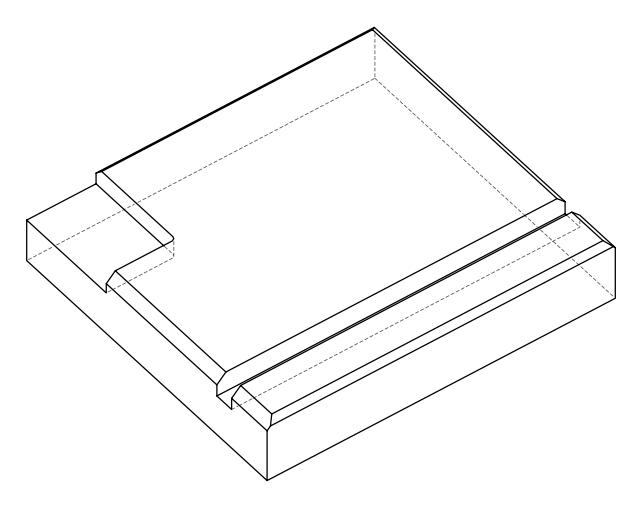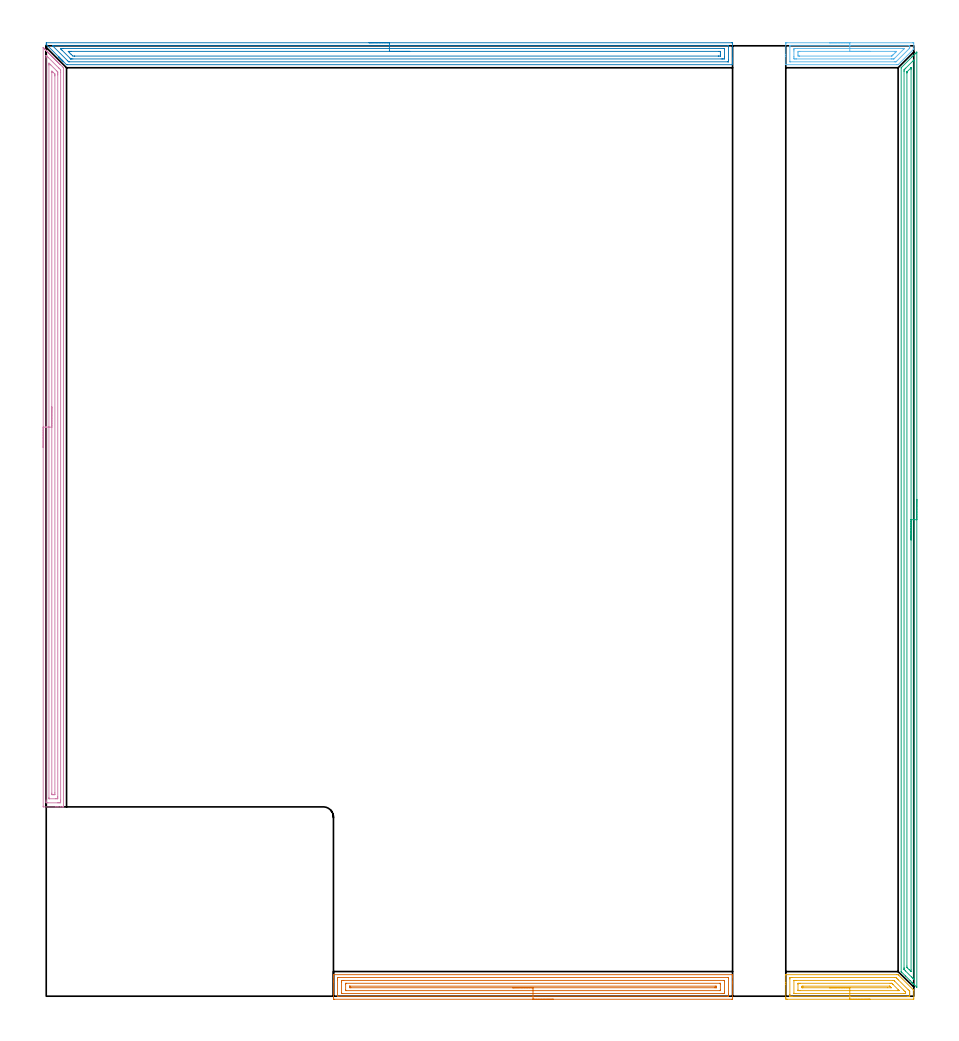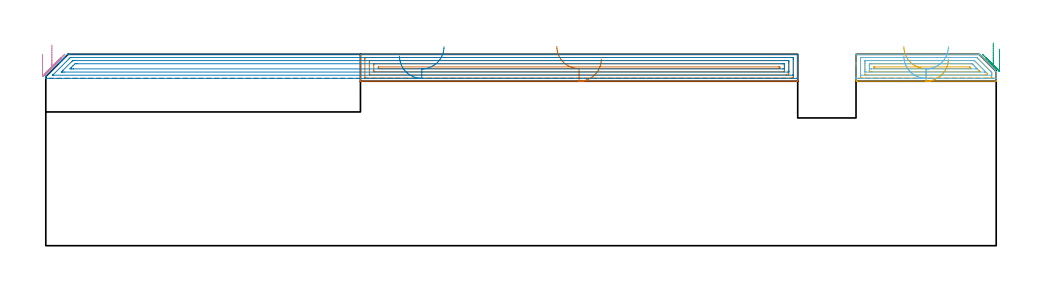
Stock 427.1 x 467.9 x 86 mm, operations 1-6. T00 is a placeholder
(PLAN: 8 operations, 2 tool changes, 127.6 min)
(1 AREA_MILL | FG_CHAMFER_SURFACE | UGT0205_001 | 8.06 min | 15346 mm3)
(2 AREA_MILL_1 | FG_CHAMFER_SURFACE_1 | UGT0205_001 | 10.93 min | 20045 mm3)
(3 AREA_MILL_2 | FG_CHAMFER_SURFACE_2 | UGT0205_001 | 11.09 min | 13868 mm3)
(4 AREA_MILL_3 | FG_CHAMFER_SURFACE_3 | UGT0205_001 | 12.03 min | 18654 mm3)
(5 AREA_MILL_4 | FG_CHAMFER_SURFACE_4 | UGT0205_001 | 2.62 min | 4835 mm3)
(6 AREA_MILL_5 | FG_CHAMFER_SURFACE_5 | UGT0205_001 | 2.19 min | 3795 mm3)
(7 MILL_CORNER_NOTCH_RECTANGULAR | CORNER_NOTCH_RECTANGULAR | NXT0201_009 | Follow Part, ap 2, ae 75% | 68.37 min | 340415 mm3)
(8 MILL_RECTANGULAR_SLOT | SLOT_RECTANGULAR | UGT0201_136 | Follow Part, ap 5, ae 75% | 12.36 min | 348935 mm3)
(TOOL UGT0205_001 | Chamfer Mill 20 x 3 x 45 deg. | D20 FL50 Z2)
(TOOL NXT0201_009 | ENDMILL 8mm [2P460-0800-NA 1630] | D8 FL26 Z6)
(TOOL UGT0201_136 | Carbide End Mill 20.0 | D20 FL30 Z4)
(OP 1 AREA_MILL)
G17 G21 G94 G90
T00 M6
G54
G17 G0 G90 X249.65 Y-1.5 S1061 M3
G43 Z96. H0
Z83.9
G94 G1 X249.612 Z83.028 F250.
X249.498 Z82.163
X249.309 Z81.312
X249.047 Z80.48
X248.713 Z79.674
X248.31 Z78.9
X247.842 Z78.164
X247.31 Z77.472
X246.721 Z76.829
X246.078 Z76.239
X245.386 Z75.708
X244.65 Z75.24
X243.876 Z74.837
X243.07 Z74.503
X242.238 Z74.241
X241.386 Z74.052
X240.522 Z73.938
X239.65 Z73.9
X141.996
X141.631 Y-1.496 Z73.902
X141.41 Y-1.493 Z73.905
X141.406 Y-1.138 Z74.259
X141.4 Y-0.553 Z74.844
Y6.738 Z82.132
Y7.317 Z82.714
Y7.613 Z83.009
Y9.363 Z84.757
Y9.954 Z85.353
Y10.238 Z85.637
Y10.356 Z85.755
X141.403 Y10.48 Z85.873
X141.41 Y10.598 Z85.988
X141.551 Y10.6 Z86.
X337.749
X337.89 Y10.598 Z85.988
X337.897 Y10.48 Z85.873
X337.9 Y10.355 Z85.754
Y9.954 Z85.353
Y9.363 Z84.757
Y7.317 Z82.714
Y6.738 Z82.132
Y6.152 Z81.548
Y-1.138 Z74.259
X337.896 Y-1.432 Z73.965
X337.89 Y-1.492 Z73.905
X337.828 Y-1.499 Z73.899
X337.303 Y-1.5 Z73.9
X239.65
Y-0.086 Z75.314
X143.78
X143.599 Y-0.085 Z75.315
X143.442 Y-0.081 Z75.319
X143.411 Y-0.079 Z75.321
X143.405 Y-0.058 Z75.342
X143.403 Y-0.033 Z75.367
X143.4 Y0.11 Z75.51
Y7.985 Z83.385
X143.403 Y8.488 Z83.888
X143.409 Y8.852 Z84.252
X143.434 Y9.179 Z84.579
X143.78 Y9.183 Z84.583
X143.961 Y9.185 Z84.585
X335.52
X335.701
X335.858 Y9.181 Z84.581
X335.889 Y9.179 Z84.579
X335.895 Y9.158 Z84.558
X335.897 Y9.133 Z84.533
X335.9 Y8.99 Z84.39
Y1.114 Z76.514
X335.897 Y0.612 Z76.012
X335.891 Y0.248 Z75.648
X335.866 Y-0.079 Z75.321
X335.52 Y-0.084 Z75.316
X335.339 Y-0.085 Z75.315
X239.65 Y-0.086 Z75.314
Y1.328 Z76.728
X145.725 Y1.329 Z76.729
X145.564 Y1.331 Z76.731
X145.412 Y1.335 Z76.735
X145.405 Y1.487 Z76.887
X145.401 Y1.647 Z77.047
X145.4 Y6.898 Z82.298
X145.406 Y7.613 Z83.013
X145.409 Y7.764 Z83.164
X145.564 Y7.767 Z83.167
X146.294 Y7.771 Z83.171
X146.456
X333.575
X333.736 Y7.769 Z83.169
X333.888 Y7.765 Z83.165
X333.895 Y7.613 Z83.013
X333.899 Y7.453 Z82.853
X333.9 Y2.202 Z77.602
X333.894 Y1.487 Z76.887
X333.891 Y1.335 Z76.735
X333.736 Y1.333 Z76.733
X333.006 Y1.329 Z76.729
X332.844 Y1.328 Z76.728
X239.65
Y2.743 Z78.143
X147.851
X147.523 Y2.744 Z78.144
X147.465 Y2.746 Z78.146
X147.41 Y2.749 Z78.149
X147.407 Y2.831 Z78.231
X147.4 Y3.185 Z78.585
Y3.237 Z78.637
Y5.863 Z81.263
X147.403 Y6.274 Z81.674
X147.406 Y6.325 Z81.725
X147.409 Y6.346 Z81.746
X147.434 Y6.35 Z81.75
X147.567 Y6.354 Z81.754
X147.736 Y6.357 Z81.757
X331.449
X331.777 Y6.356 Z81.756
X331.835 Y6.354 Z81.754
X331.89 Y6.351 Z81.751
X331.893 Y6.269 Z81.669
X331.9 Y5.914 Z81.314
Y5.863 Z81.263
Y3.237 Z78.637
X331.897 Y2.826 Z78.226
X331.894 Y2.775 Z78.175
X331.891 Y2.754 Z78.154
X331.866 Y2.75 Z78.15
X331.733 Y2.745 Z78.145
X331.564 Y2.743 Z78.143
X239.65
Y4.157 Z79.557
X149.977
X149.592 Y4.162 Z79.562
X149.41 Y4.165 Z79.565
X149.408 Y4.271 Z79.671
X149.404 Y4.72 Z80.12
X149.41 Y4.911 Z80.311
X149.416 Y4.937 Z80.337
X149.433 Y4.939 Z80.339
X149.484 Y4.941 Z80.341
X149.586 Y4.942 Z80.342
X329.323 Y4.943 Z80.343
X329.708 Y4.938 Z80.338
X329.89 Y4.935 Z80.335
X329.892 Y4.829 Z80.229
X329.899 Y4.377 Z79.777
Y4.244 Z79.644
X329.898 Y4.201 Z79.601
X329.894 Y4.175 Z79.575
X329.891 Y4.165 Z79.565
X329.877 Y4.164 Z79.564
X329.678 Y4.16 Z79.56
X329.277 Y4.157 Z79.557
X329.232
X239.65
X238.778 Z79.595
X237.913 Z79.709
X237.062 Z79.898
X236.23 Z80.16
X235.424 Z80.494
X234.65 Z80.897
X233.914 Z81.365
X233.222 Z81.896
X232.579 Z82.486
X231.99 Z83.129
X231.458 Z83.821
X230.99 Z84.557
X230.587 Z85.331
X230.253 Z86.137
X229.991 Z86.969
X229.802 Z87.82
X229.688 Z88.685
X229.65 Z89.557
G0 Z96.
M5
M2
(OP 2 AREA_MILL_1)
G17 G21 G94 G90
T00 M6
G54
G17 G0 G90 X158.95 Y469.4 S1061 M3
G43 Z96. H0
Z85.2
G94 G1 X158.988 Z84.328 F250.
X159.102 Z83.464
X159.291 Z82.612
X159.553 Z81.78
X159.887 Z80.974
X160.29 Z80.2
X160.758 Z79.464
X161.29 Z78.772
X161.879 Z78.129
X162.522 Z77.54
X163.214 Z77.008
X163.95 Z76.54
X164.724 Z76.137
X165.53 Z75.803
X166.362 Z75.541
X167.214 Z75.352
X168.078 Z75.238
X168.95 Z75.2
X337.286
X337.656 Y469.396 Z75.203
X337.89 Y469.392 Z75.206
X337.9 Y469.154 Z75.444
Y461.783 Z82.811
Y461.228 Z83.368
Y460.897 Z83.699
Y460.342 Z84.254
Y460.01 Z84.585
Y458.991 Z85.608
X337.892 Y458.629 Z85.963
X337.89 Y458.603 Z85.988
X337.733 Y458.6 Z86.
X10.437
X9.999 Y458.606 Z85.992
X9.926 Y458.673 Z85.925
X8.588 Y460.01 Z84.586
X8.529 Y460.071 Z84.528
X8.353 Y460.246 Z84.353
X8.293 Y460.306 Z84.291
X8.235 Y460.364 Z84.235
X8.055 Y460.544 Z84.055
X7.997 Y460.601 Z83.995
X7.942 Y460.658 Z83.941
X7.758 Y460.842 Z83.757
X7.702 Y460.897 Z83.7
X7.648 Y460.951 Z83.648
X7.46 Y461.139 Z83.46
X7.406 Y461.192 Z83.404
X7.355 Y461.245 Z83.354
X7.162 Y461.437 Z83.162
X7.111 Y461.488 Z83.109
X7.061 Y461.538 Z83.061
X6.865 Y461.735 Z82.864
X6.815 Y461.783 Z82.814
X6.768 Y461.831 Z82.767
X6.567 Y462.032 Z82.567
X6.52 Y462.079 Z82.518
X6.475 Y462.125 Z82.474
X6.269 Y462.33 Z82.269
X6.224 Y462.375 Z82.223
X6.181 Y462.418 Z82.181
X5.972 Y462.628 Z81.971
X0.316 Y468.284 Z76.315
X0.165 Y468.433 Z76.164
X0.018 Y468.584 Z76.014
X0.003 Y468.608 Z75.99
X0. Y468.655 Z75.944
Y468.668 Z75.93
Y469.391 Z75.205
X0.106 Y469.4 Z75.2
X168.95
Y467.986 Z76.614
X335.5
X335.723 Y467.984 Z76.616
X335.832 Y467.982 Z76.618
X335.879 Y467.979 Z76.621
X335.89 Y467.95 Z76.65
X335.894 Y467.847 Z76.753
X335.899 Y467.594 Z77.006
X335.9 Y460.897 Z83.703
X335.898 Y460.502 Z84.098
X335.89 Y460.104 Z84.496
X335.88 Y460.021 Z84.579
X335.833 Y460.018 Z84.582
X335.723 Y460.016 Z84.584
X335.5 Y460.014 Z84.586
X11.33
X11.104 Y460.019 Z84.581
X11.053 Y460.021 Z84.579
X10.928 Y460.134 Z84.466
X10.729 Y460.326 Z84.274
X10.437 Y460.613 Z83.987
X3.293 Y467.757 Z76.843
X3.163 Y467.89 Z76.71
X3.142 Y467.915 Z76.685
X3.094 Y467.979 Z76.621
X3.293 Y467.986 Z76.614
X3.297
X168.95
Y466.572 Z78.028
X333.357 Y466.571 Z78.029
X333.714 Y466.57 Z78.03
X333.833 Y466.568 Z78.032
X333.875 Y466.565 Z78.035
X333.89 Y466.563 Z78.037
X333.893 Y466.523 Z78.077
X333.897 Y466.401 Z78.199
X333.899 Y466.216 Z78.384
X333.9 Y466.032 Z78.568
Y462.486 Z82.114
X333.897 Y461.783 Z82.817
X333.895 Y461.604 Z82.996
X333.883 Y461.435 Z83.165
X333.714 Y461.433 Z83.167
X333.178 Y461.43 Z83.17
X332.821 Y461.429 Z83.171
X332.286 Y461.428 Z83.172
X13.116 Y461.429 Z83.171
X12.579 Y461.43 Z83.17
X12.223 Y461.433 Z83.167
X12.105 Y461.435 Z83.165
X12.069 Y461.442 Z83.158
X12.037 Y461.47 Z83.13
X11.971 Y461.532 Z83.068
X11.716 Y461.783 Z82.817
X7.758 Y465.741 Z78.859
X7.284 Y466.216 Z78.384
X7.13 Y466.375 Z78.225
X7.009 Y466.502 Z78.098
X6.957 Y466.565 Z78.035
X7.043 Y466.566 Z78.034
X7.402 Y466.57 Z78.03
X7.758 Y466.571 Z78.029
X8.293 Y466.572 Z78.028
X168.95
Y465.157 Z79.443
X331.209
X331.803 Y465.155 Z79.445
X331.87 Y465.152 Z79.448
X331.886 Y465.151 Z79.449
X331.89 Y465.136 Z79.464
X331.894 Y465.086 Z79.514
X331.898 Y464.881 Z79.719
X331.9 Y464.471 Z80.129
Y463.557 Z81.043
X331.897 Y463.127 Z81.473
X331.893 Y462.913 Z81.687
X331.89 Y462.861 Z81.739
X331.881 Y462.849 Z81.751
X331.856 Y462.847 Z81.753
X331.752 Y462.845 Z81.755
X331.035 Y462.843 Z81.757
X330.861
X14.009
X13.834 Y462.844 Z81.756
X13.116 Y462.85 Z81.75
X12.395 Y463.557 Z81.043
X12.223 Y463.726 Z80.874
X11.506 Y464.443 Z80.157
X11.33 Y464.62 Z79.98
X10.816 Y465.145 Z79.455
X11.33 Y465.154 Z79.446
X11.505 Y465.156 Z79.444
X12.223 Y465.157 Z79.443
X12.397
X168.95
X169.822 Z79.481
X170.686 Z79.595
X171.538 Z79.783
X172.37 Z80.046
X173.176 Z80.38
X173.95 Z80.782
X174.686 Z81.251
X175.378 Z81.782
X176.021 Z82.372
X176.61 Z83.015
X177.142 Z83.707
X177.61 Z84.443
X178.013 Z85.217
X178.347 Z86.022
X178.609 Z86.854
X178.798 Z87.706
X178.912 Z88.571
X178.95 Z89.443
G0 Z96.
M5
M2
(OP 3 AREA_MILL_2)
G17 G21 G94 G90
T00 M6
G54
G17 G0 G90 X428.6 Y244.6 S1061 M3
G43 Z96. H0
Z88.3
G94 G1 Y244.562 Z87.428 F250.
Y244.448 Z86.564
Y244.259 Z85.712
Y243.997 Z84.88
Y243.663 Z84.074
Y243.26 Z83.3
Y242.792 Z82.564
Y242.26 Z81.872
Y241.671 Z81.229
Y241.028 Z80.64
Y240.336 Z80.108
Y239.6 Z79.64
Y238.826 Z79.237
Y238.02 Z78.903
Y237.188 Z78.641
Y236.336 Z78.452
Y235.472 Z78.338
Y234.6 Z78.3
X428.599 Y4.526 Z78.301
X428.596 Y4.483
X428.589 Y4.409 Z78.303
X428.503 Y4.495 Z78.393
X428.428 Y4.571 Z78.47
X427.535 Y5.464 Z79.363
X427.373 Y5.624 Z79.522
X427.218 Y5.781 Z79.679
X427.088 Y5.911 Z79.81
X426.936 Y6.062 Z79.959
X426.79 Y6.209 Z80.107
X426.641 Y6.358 Z80.256
X426.499 Y6.499 Z80.397
X426.362 Y6.637 Z80.536
X426.195 Y6.804 Z80.703
X425.301 Y7.698 Z81.596
X423.069 Y9.931 Z83.83
X421.14 Y11.86 Z85.76
X420.932 Y12.07 Z85.965
X420.905 Y12.106 Z85.99
X420.9 Y12.164 Z86.
Y457.036
X420.905 Y457.095 Z85.99
X420.932 Y457.13 Z85.965
X421.14 Y457.34 Z85.759
X426.062 Y462.263 Z80.835
X426.195 Y462.396 Z80.703
X426.362 Y462.563 Z80.535
X426.499 Y462.701 Z80.397
X426.641 Y462.842 Z80.256
X426.79 Y462.991 Z80.107
X426.936 Y463.138 Z79.959
X427.416 Y463.616 Z79.484
X427.684 Y463.885 Z79.215
X427.81 Y464.012 Z79.086
X428.158 Y464.358 Z78.742
X428.35 Y464.55 Z78.55
X428.457 Y464.658 Z78.442
X428.581 Y464.778 Z78.317
X428.595 Y464.783 Z78.303
X428.599 Y464.778 Z78.299
X428.6 Y234.6 Z78.3
X427.186 Z79.714
X427.185 Y8.783 Z79.715
X427.184 Y8.591 Z79.716
X427.181 Y8.383 Z79.719
X427.179 Y8.295 Z79.721
X427.132 Y8.33 Z79.768
X426.862 Y8.591 Z80.038
X426.499 Y8.952 Z80.401
X425.965 Y9.484 Z80.935
X423.001 Y12.45 Z83.899
X422.403 Y13.057 Z84.497
X422.321 Y13.15 Z84.579
X422.319 Y13.233 Z84.581
X422.316 Y13.408 Z84.584
X422.314 Y13.759 Z84.586
Y13.951
X422.315 Y455.249 Z84.585
X422.319 Y455.946 Z84.581
X422.321 Y456.042 Z84.579
X422.403 Y456.143 Z84.497
X422.702 Y456.448 Z84.198
X423.001 Y456.751 Z83.899
X423.142 Y456.892 Z83.758
X426.499 Y460.249 Z80.401
X426.859 Y460.609 Z80.041
X426.963 Y460.711 Z79.937
X427.123 Y460.865 Z79.777
X427.179 Y460.917 Z79.721
X427.182 Y460.804 Z79.718
X427.185 Y460.609 Z79.715
Y460.422
X427.186 Y234.6 Z79.714
X425.772 Z81.128
X425.771 Y12.908 Z81.129
X425.767 Y12.164 Z81.133
X425.766 Y12.157 Z81.134
X425.743 Y12.164 Z81.157
X425.624 Y12.278 Z81.276
X424.842 Y13.057 Z82.058
X423.949 Y13.951 Z82.951
X423.876 Y14.027 Z83.024
X423.78 Y14.132 Z83.12
X423.735 Y14.197 Z83.165
X423.729 Y14.844 Z83.171
Y454.506
X423.73 Y454.657 Z83.17
X423.735 Y454.957 Z83.165
X423.738 Y455.027 Z83.162
X423.752 Y455.045 Z83.148
X423.787 Y455.085 Z83.113
X423.876 Y455.176 Z83.024
X423.912 Y455.213 Z82.988
X425.624 Y456.925 Z81.276
X425.679 Y456.98 Z81.221
X425.737 Y457.036 Z81.163
X425.753 Y457.044 Z81.147
X425.765 Y457.049 Z81.135
X425.767 Y457.036 Z81.133
X425.77 Y456.939 Z81.13
X425.771 Y456.886 Z81.129
X425.772 Y456.143 Z81.128
Y234.6
Y233.728 Z81.166
Y232.864 Z81.28
Y232.012 Z81.469
Y231.18 Z81.731
Y230.374 Z82.065
Y229.6 Z82.468
Y228.864 Z82.937
Y228.172 Z83.468
Y227.529 Z84.057
Y226.94 Z84.701
Y226.408 Z85.393
Y225.94 Z86.128
Y225.537 Z86.902
Y225.203 Z87.708
Y224.941 Z88.54
Y224.752 Z89.392
Y224.638 Z90.257
Y224.6 Z91.128
G0 Z96.
M5
M2
(OP 4 AREA_MILL_3)
G17 G21 G94 G90
T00 M6
G54
G17 G0 G90 X-1.5 Y270.15 S1061 M3
G43 Z96. H0
Z86.
G94 G1 Y270.188 Z85.128 F250.
Y270.302 Z84.263
Y270.491 Z83.412
Y270.753 Z82.58
Y271.087 Z81.774
Y271.49 Z81.
Y271.958 Z80.264
Y272.49 Z79.572
Y273.079 Z78.929
Y273.722 Z78.339
Y274.414 Z77.808
Y275.15 Z77.34
Y275.924 Z76.937
Y276.73 Z76.603
Y277.562 Z76.341
Y278.414 Z76.152
Y279.278 Z76.038
Y280.15 Z76.
Y466.85
X-1.495 Y467.073 Z76.003
X-1.493 Y467.082 Z76.005
X-1.473 Y467.073 Z76.026
X-1.141 Y466.741 Z76.359
X-0.944 Y466.546 Z76.552
X-0.877 Y466.478 Z76.622
X-0.716 Y466.317 Z76.783
X-0.648 Y466.25 Z76.848
X-0.579 Y466.18 Z76.92
X-0.421 Y466.022 Z77.078
X-0.352 Y465.954 Z77.144
X-0.282 Y465.882 Z77.218
X-0.127 Y465.727 Z77.372
X-0.056 Y465.657 Z77.441
X0.016 Y465.584 Z77.515
X0.168 Y465.432 Z77.667
X0.241 Y465.361 Z77.737
X0.314 Y465.286 Z77.813
X0.463 Y465.138 Z77.962
X0.537 Y465.065 Z78.033
X0.612 Y464.988 Z78.111
X0.757 Y464.843 Z78.257
X0.833 Y464.768 Z78.33
X0.91 Y464.69 Z78.409
X1.052 Y464.548 Z78.551
X1.13 Y464.472 Z78.626
X1.208 Y464.393 Z78.707
X1.347 Y464.253 Z78.846
X1.426 Y464.176 Z78.922
X1.506 Y464.095 Z79.005
X1.642 Y463.959 Z79.141
X1.722 Y463.88 Z79.218
X1.804 Y463.797 Z79.303
X1.936 Y463.664 Z79.436
X2.018 Y463.583 Z79.515
X2.101 Y463.499 Z79.601
X2.231 Y463.369 Z79.73
X2.315 Y463.287 Z79.811
X2.399 Y463.201 Z79.899
X2.526 Y463.074 Z80.025
X2.611 Y462.991 Z80.107
X2.697 Y462.903 Z80.197
X2.821 Y462.78 Z80.32
X2.907 Y462.694 Z80.403
X2.995 Y462.605 Z80.494
X3.115 Y462.485 Z80.615
X3.204 Y462.398 Z80.7
X3.293 Y462.307 Z80.792
X3.41 Y462.19 Z80.909
X3.5 Y462.102 Z80.996
X3.591 Y462.009 Z81.09
X3.705 Y461.895 Z81.204
X3.796 Y461.806 Z81.292
X3.889 Y461.712 Z81.388
X4. Y461.601 Z81.499
X4.093 Y461.509 Z81.589
X4.187 Y461.414 Z81.686
X4.294 Y461.306 Z81.794
X4.389 Y461.213 Z81.885
X4.484 Y461.116 Z81.984
X4.589 Y461.011 Z82.088
X4.685 Y460.917 Z82.181
X4.782 Y460.818 Z82.282
X4.884 Y460.717 Z82.383
X4.981 Y460.62 Z82.478
X5.08 Y460.52 Z82.58
X5.178 Y460.422 Z82.678
X5.278 Y460.324 Z82.774
X5.378 Y460.222 Z82.878
X5.473 Y460.127 Z82.973
X5.574 Y460.028 Z83.07
X5.676 Y459.924 Z83.176
X5.768 Y459.832 Z83.267
X5.87 Y459.731 Z83.366
X5.974 Y459.626 Z83.473
X6.063 Y459.538 Z83.562
X6.167 Y459.435 Z83.663
X6.272 Y459.328 Z83.771
X6.357 Y459.243 Z83.857
X6.463 Y459.139 Z83.959
X6.57 Y459.031 Z84.069
X6.652 Y458.948 Z84.152
X6.759 Y458.843 Z84.255
X6.867 Y458.733 Z84.367
X6.947 Y458.653 Z84.447
X7.056 Y458.546 Z84.552
X7.944 Y457.657 Z85.441
X8.06 Y457.541 Z85.558
X8.389 Y457.212 Z85.887
X8.41 Y457.19 Z85.907
X8.499 Y457.095 Z85.986
X8.5 Y456.647 Z86.
Y93.375
X8.497 Y93.21 Z85.988
X8.458 Y93.206 Z85.949
X8.064 Y93.2 Z85.563
X7.754 Z85.253
X7.056 Z84.551
X5.818 Z83.315
X5.278 Z82.772
X4.659 Z82.154
X-1.215 Z76.283
X-1.492 Y93.21 Z76.006
X-1.499 Y93.486 Z75.999
Y93.502
X-1.5 Y280.15 Z76.
X-0.086 Z77.414
Y462.009
X-0.084 Y462.903 Z77.416
X-0.083 Y462.931 Z77.417
X-0.056 Y463.194 Z77.444
X0.244 Y462.903 Z77.744
X0.833 Y462.317 Z78.333
X1.141 Y462.009 Z78.641
X6.167 Y456.983 Z83.667
X6.501 Y456.647 Z84.001
X7.056 Y456.083 Z84.556
X7.083 Y455.754 Z84.583
X7.084 Y455.725 Z84.584
X7.086 Y454.86 Z84.586
Y96.503
X7.085 Y95.61 Z84.585
X7.084 Y95.581 Z84.584
X7.056 Y95.21 Z84.556
X6.572 Y95.202 Z84.072
X6.167 Y95.201 Z83.667
X5.685 Y95.2 Z83.185
X0.833 Y95.201 Z78.333
X0.349 Y95.202 Z77.849
X-0.056 Y95.21 Z77.444
X-0.083 Y95.61 Z77.417
X-0.085 Y95.639 Z77.415
X-0.086 Y96.503 Z77.414
Y280.15
X1.328 Z78.828
X1.329 Y458.435 Z78.829
X1.33 Y458.829 Z78.83
X1.334 Y459.328 Z78.834
X1.335 Y459.349 Z78.835
X1.365 Y459.328 Z78.865
X1.722 Y458.977 Z79.222
X2.266 Y458.435 Z79.766
X4.947 Y455.754 Z82.447
X5.278 Y455.422 Z82.778
X5.557 Y455.14 Z83.057
X5.626 Y455.067 Z83.126
X5.658 Y455.031 Z83.158
X5.665 Y454.991 Z83.165
X5.667 Y454.86 Z83.167
X5.67 Y454.465 Z83.17
X5.671 Y453.967 Z83.171
X5.672 Y453.571 Z83.172
X5.671 Y98.291 Z83.171
X5.67 Y97.896 Z83.17
X5.665 Y97.397 Z83.165
X5.662 Y97.21 Z83.162
X5.471 Y97.203 Z82.971
X5.278 Y97.201 Z82.778
X4.585 Y97.2 Z82.085
X1.526 Y97.201 Z79.026
X1.396 Y97.204 Z78.896
X1.349 Y97.208 Z78.849
X1.334 Y97.213 Z78.834
X1.333 Y97.219 Z78.833
X1.33 Y97.265 Z78.83
X1.329 Y97.397 Z78.829
X1.328 Y97.793 Z78.828
Y280.15
X2.743 Z80.243
Y454.728
X2.744 Y454.86 Z80.244
X2.75 Y455.477 Z80.25
X3.389 Y454.86 Z80.889
X4.088 Y454.163 Z81.588
X4.185 Y454.063 Z81.685
X4.232 Y454.01 Z81.732
X4.251 Y453.986 Z81.751
X4.252 Y453.967 Z81.752
X4.257 Y453.205 Z81.757
Y453.073
Y100.078
X4.253 Y99.321 Z81.753
X4.251 Y99.217 Z81.751
X4.155 Y99.21 Z81.655
X3.937 Y99.205 Z81.437
X3.5 Y99.2 Z81.
X3.484 Z80.984
X3.058 Y99.204 Z80.558
X2.845 Y99.209 Z80.345
X2.749 Y99.214 Z80.249
X2.748 Y99.286 Z80.248
X2.743 Y99.945 Z80.243
Y280.15
Y281.022 Z80.281
Y281.886 Z80.394
Y282.738 Z80.583
Y283.57 Z80.846
Y284.376 Z81.179
Y285.15 Z81.582
Y285.886 Z82.051
Y286.578 Z82.582
Y287.221 Z83.172
Y287.81 Z83.815
Y288.342 Z84.507
Y288.81 Z85.243
Y289.213 Z86.016
Y289.547 Z86.822
Y289.809 Z87.654
Y289.998 Z88.506
Y290.112 Z89.371
Y290.15 Z90.243
G0 Z96.
M5
M2
(OP 5 AREA_MILL_4)
G17 G21 G94 G90
T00 M6
G54
G17 G0 G90 X405.6 Y-1.5 S1061 M3
G43 Z96. H0
Z83.9
G94 G1 X405.562 Z83.028 F250.
X405.448 Z82.163
X405.259 Z81.312
X404.997 Z80.48
X404.663 Z79.674
X404.26 Z78.9
X403.792 Z78.164
X403.26 Z77.472
X402.671 Z76.829
X402.028 Z76.239
X401.336 Z75.708
X400.6 Z75.24
X399.826 Z74.837
X399.02 Z74.503
X398.188 Z74.241
X397.336 Z74.052
X396.472 Z73.938
X395.6 Z73.9
X364.807
X364.608 Y-1.499 Z73.901
X364.11 Y-1.491 Z73.905
X364.104 Y-1.138 Z74.258
X364.1 Y-0.636 Z74.76
Y5.863 Z81.256
Y6.609 Z82.007
Y6.738 Z82.136
X364.101 Y10.495 Z85.893
X364.11 Y10.596 Z85.991
X364.165 Y10.6 Z86.
X418.623
X419.402 Y10.595 Z85.991
X419.508 Y10.492 Z85.89
X419.762 Y10.238 Z85.637
X426.887 Y3.114 Z78.511
X427.09 Y2.907 Z78.305
X427.1 Y2.861 Z78.259
Y-1.267 Z74.132
X427.099 Y-1.491 Z73.905
X426.852 Y-1.5 Z73.9
X395.6
Y-0.086 Z75.314
X367.085
X366.379 Y-0.084 Z75.316
X366.196 Y-0.082 Z75.318
X366.113 Y-0.079 Z75.321
X366.109 Y-0.053 Z75.347
X366.103 Y0.01 Z75.41
X366.1 Y0.612 Z76.012
Y0.888 Z76.288
X366.101 Y8.488 Z83.888
X366.102 Y8.761 Z84.161
X366.11 Y9.039 Z84.439
X366.123 Y9.179 Z84.579
X366.203 Y9.181 Z84.581
X366.379 Y9.184 Z84.584
X366.559 Y9.185 Z84.585
X367.264 Y9.186 Z84.586
X417.737 Y9.185 Z84.585
X417.917
X418.269 Y9.18 Z84.58
X418.353 Y9.179 Z84.579
X418.467 Y9.073 Z84.473
X418.623 Y8.925 Z84.325
X419.062 Y8.488 Z83.888
X419.508 Y8.042 Z83.442
X424.313 Y3.237 Z78.637
X424.821 Y2.728 Z78.128
X425. Y2.542 Z77.942
X425.087 Y2.451 Z77.851
X425.091 Y2.362 Z77.762
X425.098 Y2.089 Z77.489
X425.1 Y1.487 Z76.887
Y1.212 Z76.612
X425.099 Y0.612 Z76.012
X425.098 Y0.339 Z75.739
X425.09 Y0.061 Z75.461
X425.077 Y-0.079 Z75.321
X424.997 Y-0.081 Z75.319
X424.821 Y-0.084 Z75.316
X424.641 Y-0.085 Z75.315
X423.936 Y-0.086 Z75.314
X395.6
Y1.328 Z76.728
X369.035 Y1.329 Z76.729
X368.306 Y1.333 Z76.733
X368.15 Y1.335 Z76.735
X368.11 Y1.345 Z76.745
X368.104 Y1.438 Z76.838
X368.101 Y1.487 Z76.887
Y7.613 Z83.013
X368.102 Y7.66 Z83.06
X368.109 Y7.711 Z83.111
X368.119 Y7.765 Z83.165
X369.035 Y7.771 Z83.171
X416.691
X416.852
X417.012 Y7.769 Z83.169
X417.325 Y7.763 Z83.163
X417.482 Y7.613 Z83.013
X417.737 Y7.363 Z82.763
X422.165 Y2.936 Z78.336
X422.732 Y2.362 Z77.762
X423.05 Y2.039 Z77.439
X423.095 Y1.487 Z76.887
X423.097 Y1.44 Z76.84
X423.091 Y1.389 Z76.789
X423.081 Y1.335 Z76.735
X422.165 Y1.329 Z76.729
X395.6 Y1.328 Z76.728
Y2.743 Z78.143
X371.307
X370.806 Y2.744 Z78.144
X370.418 Y2.746 Z78.146
X370.162 Y2.75 Z78.15
X370.11 Y2.756 Z78.156
X370.106 Y2.854 Z78.254
X370.101 Y3.059 Z78.459
X370.1 Y5.863 Z81.263
X370.102 Y6.212 Z81.612
X370.106 Y6.299 Z81.699
X370.11 Y6.34 Z81.74
X370.116 Y6.351 Z81.751
X370.14 Y6.352 Z81.752
X370.308 Y6.355 Z81.755
X370.806 Y6.357 Z81.757
X371.191
X415.466
X415.966 Y6.356 Z81.756
X416.133 Y6.354 Z81.754
X416.265 Y6.35 Z81.75
X416.297 Y6.343 Z81.743
X416.324 Y6.32 Z81.72
X416.377 Y6.27 Z81.67
X416.789 Y5.863 Z81.263
X416.852 Y5.8 Z81.2
X419.414 Y3.237 Z78.637
X419.508 Y3.143 Z78.543
X419.8 Y2.845 Z78.245
X419.869 Y2.772 Z78.172
X419.888 Y2.748 Z78.148
X419.875 Y2.747 Z78.147
X419.814 Y2.745 Z78.145
X419.508 Y2.743 Z78.143
X419.123
X395.6
Y4.157 Z79.557
X372.532
X372.166 Y4.16 Z79.56
X372.122 Y4.163 Z79.563
X372.11 Y4.165 Z79.565
X372.107 Y4.18 Z79.58
X372.102 Y4.232 Z79.632
X372.101 Y4.281 Z79.681
X372.1 Y4.584 Z79.984
X372.102 Y4.701 Z80.101
X372.105 Y4.827 Z80.227
X372.11 Y4.928 Z80.328
X372.149 Y4.936 Z80.336
X372.622 Y4.943 Z80.343
X415.126 Y4.942 Z80.342
X415.224 Y4.938 Z80.338
X415.245 Y4.936 Z80.336
X415.294 Y4.896 Z80.296
X415.388 Y4.808 Z80.208
X415.523 Y4.678 Z80.078
X415.588 Y4.614 Z80.014
X415.966 Y4.231 Z79.631
X415.997 Y4.193 Z79.593
X415.966 Y4.164 Z79.564
X415.918 Y4.16 Z79.56
X415.876 Y4.159 Z79.559
X414.195 Y4.157 Z79.557
X395.6
X394.728 Z79.595
X393.864 Z79.709
X393.012 Z79.898
X392.18 Z80.16
X391.374 Z80.494
X390.6 Z80.897
X389.864 Z81.365
X389.172 Z81.896
X388.529 Z82.486
X387.94 Z83.129
X387.408 Z83.821
X386.94 Z84.557
X386.537 Z85.331
X386.203 Z86.137
X385.941 Z86.969
X385.752 Z87.82
X385.638 Z88.685
X385.6 Z89.557
G0 Z96.
M5
M2
(OP 6 AREA_MILL_5)
G17 G21 G94 G90
T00 M6
G54
G17 G0 G90 X385.6 Y469.4 S1061 M3
G43 Z96. H0
Z85.2
G94 G1 X385.638 Z84.328 F250.
X385.752 Z83.464
X385.941 Z82.612
X386.203 Z81.78
X386.537 Z80.974
X386.94 Z80.2
X387.408 Z79.464
X387.94 Z78.772
X388.529 Z78.129
X389.172 Z77.54
X389.864 Z77.008
X390.6 Z76.54
X391.374 Z76.137
X392.18 Z75.803
X393.012 Z75.541
X393.863 Z75.352
X394.728 Z75.238
X395.6 Z75.2
X426.592
X426.774 Y469.399 Z75.201
X427.035 Y469.395 Z75.205
X427.099 Y469.392 Z75.206
X427.1 Y466.476 Z78.122
X427.09 Y466.301 Z78.297
X427.041 Y466.241 Z78.359
X427.036 Y466.236 Z78.364
X419.508 Y458.708 Z85.892
X419.475 Y458.677 Z85.922
X419.395 Y458.606 Z85.991
X418.625 Y458.6 Z86.
X364.165
X364.11 Y458.605 Z85.993
X364.1 Y458.754 Z85.844
Y462.801 Z81.798
Y463.557 Z81.037
Y468.876 Z75.72
X364.103 Y469.257 Z75.338
X364.11 Y469.391 Z75.205
X364.244 Y469.399 Z75.199
X364.608 Y469.4 Z75.2
X395.6
Y467.986 Z76.614
X424.821
X425.04 Y467.98 Z76.62
X425.085 Y467.979 Z76.621
X425.092 Y467.949 Z76.651
X425.097 Y467.913 Z76.687
X425.099 Y467.874 Z76.726
X425.1 Y467.711 Z76.889
X425.097 Y467.103 Z77.497
X425.092 Y466.832 Z77.768
X425.082 Y466.744 Z77.856
X425.026 Y466.684 Z77.916
X424.821 Y466.472 Z78.128
X418.623 Y460.273 Z84.327
X418.489 Y460.144 Z84.456
X418.377 Y460.039 Z84.561
X418.34 Y460.021 Z84.579
X418.288 Y460.019 Z84.581
X418.178 Y460.017 Z84.583
X417.737 Y460.014 Z84.586
X366.379
X366.16 Y460.02 Z84.58
X366.115 Y460.021 Z84.579
X366.108 Y460.051 Z84.549
X366.103 Y460.087 Z84.513
X366.101 Y460.126 Z84.474
X366.1 Y467.382 Z77.218
X366.103 Y467.662 Z76.938
X366.108 Y467.848 Z76.752
X366.113 Y467.979 Z76.621
X366.159 Y467.981 Z76.619
X366.379 Y467.986 Z76.614
X395.6
Y466.572 Z78.028
X421.81 Y466.571 Z78.029
X422.021
X422.165 Y466.569 Z78.031
X422.429 Y466.565 Z78.035
X422.282 Y466.393 Z78.207
X422.165 Y466.264 Z78.336
X422.141 Y466.24 Z78.36
X417.684 Y461.783 Z82.817
X417.399 Y461.51 Z83.09
X417.319 Y461.435 Z83.165
X417.202 Y461.433 Z83.167
X416.852 Y461.43 Z83.17
X416.321 Y461.429 Z83.171
X415.966
X369.39
X369.035
X368.501 Y461.432 Z83.168
X368.15 Y461.436 Z83.165
X368.107 Y461.783 Z82.817
X368.102 Y461.831 Z82.769
X368.1 Y462.67 Z81.93
Y465.38 Z79.22
X368.103 Y466.216 Z78.384
X368.105 Y466.262 Z78.338
X368.15 Y466.564 Z78.036
X368.683 Y466.569 Z78.031
X369.921 Y466.572 Z78.028
X395.6
Y465.157 Z79.443
X417.91
X418.355 Y465.156 Z79.444
X418.482 Y465.154 Z79.446
X418.586 Y465.151 Z79.449
X418.534 Y465.092 Z79.508
X418.38 Y464.93 Z79.67
X418.259 Y464.808 Z79.792
X417.895 Y464.443 Z80.157
X416.93 Y463.478 Z81.122
X416.852 Y463.4 Z81.2
X416.484 Y463.038 Z81.562
X416.306 Y462.867 Z81.733
X416.274 Y462.85 Z81.75
X416.233 Y462.846 Z81.754
X416.144 Y462.844 Z81.756
X370.806 Y462.843 Z81.757
X370.632 Y462.844 Z81.756
X370.11 Y462.854 Z81.746
X370.101 Y463.376 Z81.224
Y464.443 Z80.157
X370.107 Y465.143 Z79.457
X370.806 Y465.155 Z79.445
X370.979 Y465.157 Z79.443
X395.6
X396.472 Z79.481
X397.336 Z79.595
X398.188 Z79.783
X399.02 Z80.046
X399.826 Z80.38
X400.6 Z80.782
X401.336 Z81.251
X402.028 Z81.782
X402.671 Z82.372
X403.26 Z83.015
X403.791 Z83.707
X404.26 Z84.443
X404.663 Z85.217
X404.997 Z86.022
X405.259 Z86.855
X405.448 Z87.706
X405.562 Z88.571
X405.6 Z89.443
G0 Z96.
M5
M2
